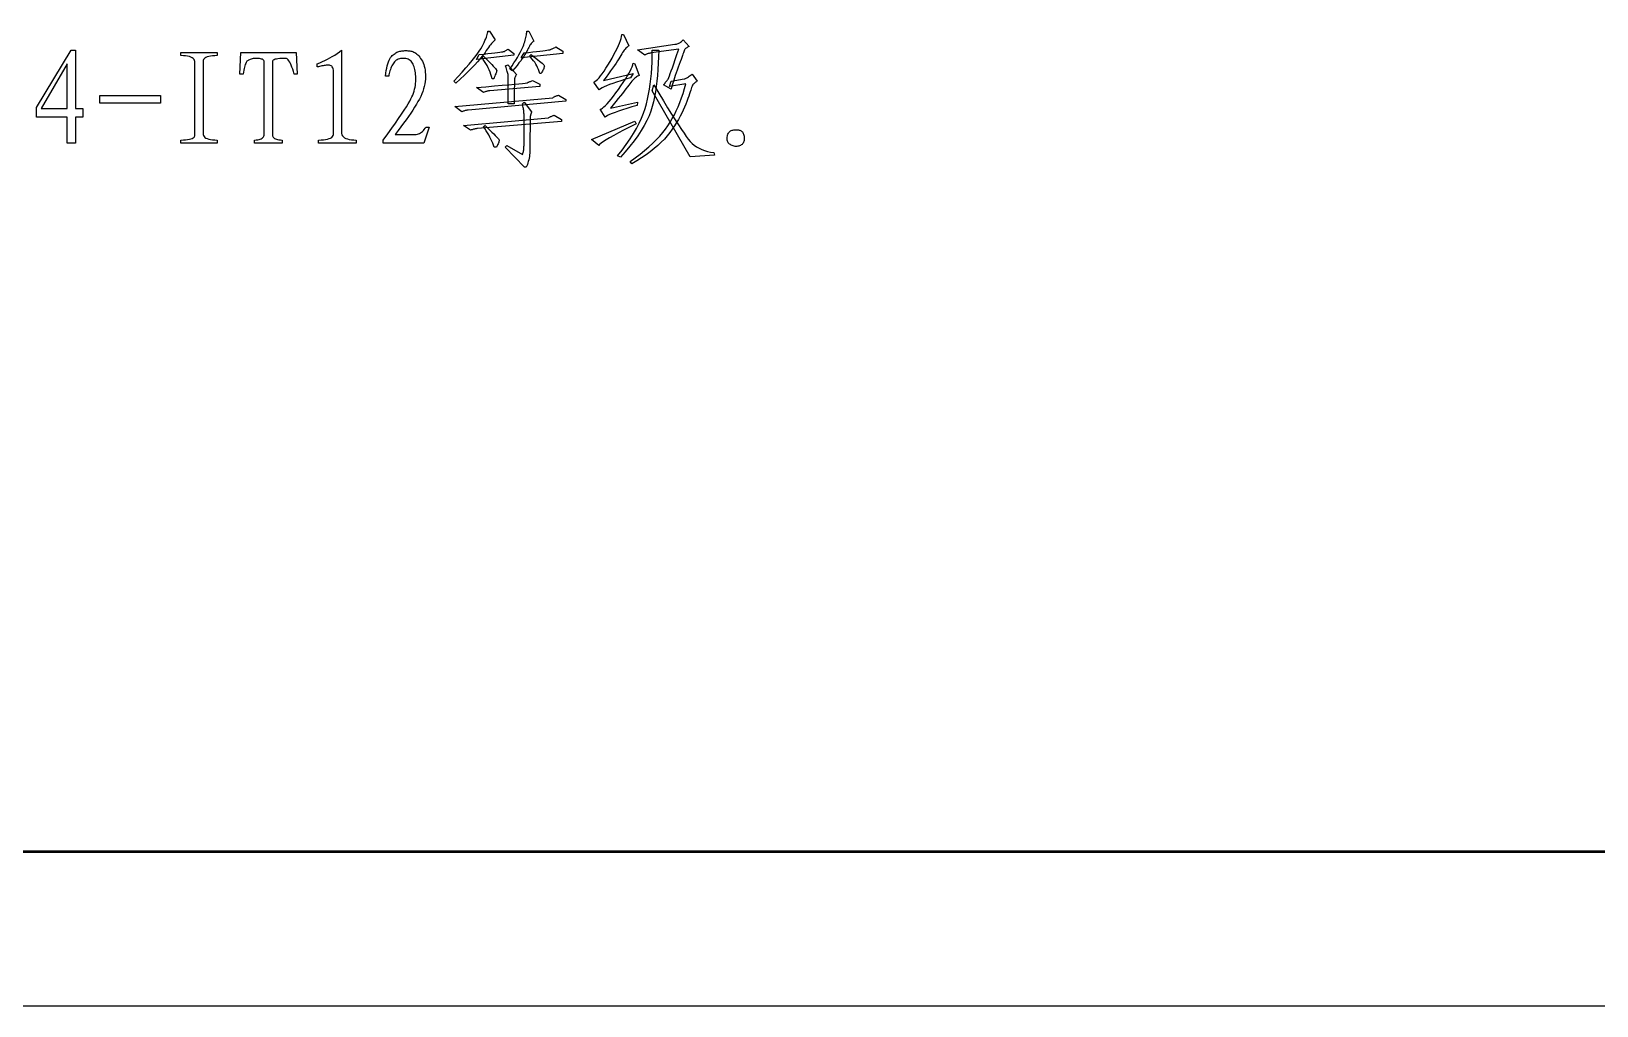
# Model space of a CAD drawing. Extents: x 0 to 420, y 0 to 297.
# Drawn here: x 116.8 to 167.6, y 0 to 31.7 of the extents above; entities that cross this region are included whole.
import ezdxf

# ---------------------------------------------------------------- set-up
doc = ezdxf.new("R2010")
doc.units = 0

msp = doc.modelspace()

# ---------------------------------------------------------------- linework, layer by layer
at = {"color": 7, "lineweight": 50}
msp.add_line((415, 5), (25, 5), dxfattribs=at)
at = {"color": 7, "lineweight": 25}
msp.add_line((0, 0), (420, 0), dxfattribs=at)
for points in [[(131.494, 30.982), (131.45, 30.918), (131.394, 30.846), (131.328, 30.766), (131.25, 30.678), (131.16, 30.582), (131.06, 30.478), (130.948, 30.365), (130.825, 30.245), (130.691, 30.116), (130.545, 29.98), (130.475, 30.05), (130.617, 30.201), (130.748, 30.343), (130.868, 30.476), (130.977, 30.601), (131.075, 30.718), (131.161, 30.826), (131.237, 30.926), (131.302, 31.018), (131.355, 31.101), (131.398, 31.175), (131.433, 31.243), (131.464, 31.307), (131.492, 31.367), (131.516, 31.423), (131.536, 31.474), (131.553, 31.521), (131.566, 31.564), (131.575, 31.603), (131.58, 31.637), (131.582, 31.667), (131.635, 31.667), (131.828, 31.386), (131.8, 31.363), (131.77, 31.336), (131.739, 31.305), (131.707, 31.271), (131.674, 31.232), (131.64, 31.19), (131.605, 31.144), (131.569, 31.094), (131.532, 31.04)], [(132.303, 30.437), (132.371, 30.54), (132.433, 30.637), (132.491, 30.73), (132.543, 30.817), (132.591, 30.898), (132.633, 30.975), (132.67, 31.046), (132.702, 31.112), (132.729, 31.173), (132.751, 31.228), (132.769, 31.28), (132.786, 31.33), (132.8, 31.378), (132.813, 31.425), (132.824, 31.47), (132.832, 31.513), (132.839, 31.554), (132.844, 31.594), (132.847, 31.631), (132.848, 31.667), (132.918, 31.667), (133.076, 31.351), (133.055, 31.335), (133.034, 31.317), (133.014, 31.295), (132.993, 31.271), (132.973, 31.243), (132.953, 31.213), (132.933, 31.179), (132.913, 31.143), (132.894, 31.103), (132.874, 31.061), (132.852, 31.015), (132.824, 30.964), (132.79, 30.908), (132.75, 30.847), (132.705, 30.782), (132.654, 30.712), (132.597, 30.637), (132.534, 30.557), (132.465, 30.473), (132.391, 30.384)], [(136.311, 30.296), (136.223, 30.156), (136.058, 30.107), (135.906, 30.061), (135.769, 30.017), (135.646, 29.976), (135.537, 29.936), (135.442, 29.898), (135.361, 29.863), (135.295, 29.829), (135.242, 29.798), (135.203, 29.769), (135.027, 30.015), (135.064, 30.034), (135.105, 30.064), (135.149, 30.105), (135.196, 30.156), (135.247, 30.217), (135.302, 30.289), (135.36, 30.372), (135.421, 30.465), (135.486, 30.569), (135.555, 30.683), (135.622, 30.799), (135.683, 30.909), (135.737, 31.013), (135.785, 31.11), (135.827, 31.202), (135.863, 31.286), (135.892, 31.365), (135.915, 31.437), (135.931, 31.502), (135.941, 31.562), (135.994, 31.562), (136.17, 31.193), (136.145, 31.18), (136.12, 31.164), (136.095, 31.143), (136.069, 31.118), (136.043, 31.089), (136.016, 31.057), (135.989, 31.02), (135.962, 30.979), (135.934, 30.934), (135.906, 30.885), (135.875, 30.831), (135.839, 30.771), (135.797, 30.705), (135.749, 30.632), (135.695, 30.553), (135.636, 30.469), (135.572, 30.378), (135.501, 30.28), (135.425, 30.177), (135.344, 30.068)], [(118.188, 31.052), (118.188, 29.154), (118.434, 29.154), (118.434, 28.872), (118.188, 28.872), (118.188, 28.029), (117.924, 28.029), (117.924, 28.872), (116.922, 28.872), (116.922, 29.189), (118.047, 31.052)], [(126.572, 30.314), (126.571, 30.364), (126.566, 30.408), (126.557, 30.448), (126.546, 30.481), (126.531, 30.509), (126.512, 30.532), (126.491, 30.549), (126.465, 30.561), (126.437, 30.568), (126.405, 30.569), (126.372, 30.567), (126.338, 30.563), (126.303, 30.559), (126.268, 30.555), (126.232, 30.549), (126.195, 30.542), (126.159, 30.535), (126.121, 30.527), (126.083, 30.517), (126.045, 30.507), (126.045, 30.613), (126.129, 30.646), (126.212, 30.681), (126.293, 30.719), (126.374, 30.759), (126.454, 30.802), (126.532, 30.847), (126.61, 30.894), (126.686, 30.945), (126.762, 30.997), (126.836, 31.052), (126.836, 28.345), (126.847, 28.305), (126.866, 28.269), (126.894, 28.237), (126.929, 28.21), (126.972, 28.187), (127.024, 28.168), (127.083, 28.153), (127.151, 28.143), (127.227, 28.136), (127.311, 28.134), (127.311, 28.029), (126.08, 28.029), (126.08, 28.134), (126.167, 28.136), (126.246, 28.141), (126.316, 28.15), (126.378, 28.162), (126.432, 28.178), (126.477, 28.197), (126.513, 28.22), (126.541, 28.247), (126.561, 28.277), (126.572, 28.31)], [(128.576, 28.31), (129.262, 28.31), (129.297, 28.319), (129.331, 28.331), (129.364, 28.347), (129.397, 28.366), (129.429, 28.389), (129.46, 28.415), (129.491, 28.445), (129.521, 28.479), (129.55, 28.516), (129.578, 28.556), (129.684, 28.556), (129.508, 28.029), (128.19, 28.029), (128.19, 28.134), (128.331, 28.331), (128.462, 28.514), (128.58, 28.683), (128.687, 28.837), (128.783, 28.978), (128.867, 29.104), (128.939, 29.217), (129, 29.315), (129.049, 29.4), (129.086, 29.47), (129.116, 29.533), (129.143, 29.596), (129.167, 29.659), (129.187, 29.722), (129.205, 29.784), (129.219, 29.847), (129.23, 29.909), (129.238, 29.971), (129.243, 30.032), (129.244, 30.094), (129.243, 30.154), (129.241, 30.213), (129.236, 30.268), (129.23, 30.322), (129.222, 30.373), (129.213, 30.422), (129.201, 30.469), (129.188, 30.513), (129.173, 30.555), (129.156, 30.595), (129.137, 30.632), (129.116, 30.665), (129.091, 30.694), (129.064, 30.719), (129.033, 30.74), (129, 30.757), (128.964, 30.771), (128.926, 30.781), (128.884, 30.787), (128.84, 30.788), (128.795, 30.787), (128.753, 30.781), (128.714, 30.773), (128.677, 30.76), (128.642, 30.744), (128.61, 30.725), (128.58, 30.702), (128.553, 30.676), (128.528, 30.646), (128.506, 30.613), (128.486, 30.577), (128.467, 30.54), (128.449, 30.502), (128.433, 30.464), (128.418, 30.424), (128.405, 30.383), (128.393, 30.341), (128.382, 30.298), (128.373, 30.254), (128.365, 30.208), (128.26, 30.208), (128.271, 30.303), (128.284, 30.392), (128.299, 30.473), (128.316, 30.547), (128.335, 30.615), (128.355, 30.676), (128.377, 30.729), (128.4, 30.776), (128.426, 30.817), (128.453, 30.85), (128.482, 30.879), (128.511, 30.905), (128.54, 30.929), (128.57, 30.95), (128.6, 30.969), (128.631, 30.985), (128.663, 30.999), (128.695, 31.01), (128.728, 31.019), (128.761, 31.026), (128.794, 31.03), (128.827, 31.034), (128.86, 31.037), (128.893, 31.038), (128.926, 31.039), (128.958, 31.038), (128.99, 31.037), (129.022, 31.034), (129.054, 31.03), (129.086, 31.026), (129.118, 31.019), (129.149, 31.008), (129.181, 30.993), (129.213, 30.975), (129.244, 30.953), (129.276, 30.928), (129.308, 30.898), (129.339, 30.865), (129.371, 30.829), (129.402, 30.788), (129.432, 30.744), (129.459, 30.697), (129.483, 30.646), (129.504, 30.592), (129.521, 30.534), (129.535, 30.472), (129.546, 30.407), (129.554, 30.338), (129.559, 30.266), (129.561, 30.191), (129.558, 30.113), (129.551, 30.035), (129.538, 29.956), (129.521, 29.876), (129.499, 29.795), (129.472, 29.714), (129.44, 29.632), (129.403, 29.55), (129.361, 29.466), (129.315, 29.382), (129.263, 29.296), (129.206, 29.204), (129.145, 29.108), (129.078, 29.008), (129.007, 28.903), (128.931, 28.794), (128.849, 28.68), (128.763, 28.561), (128.672, 28.438)], [(131.301, 30.911), (131.451, 30.928), (131.586, 30.943), (131.706, 30.957), (131.81, 30.969), (131.899, 30.98), (131.972, 30.988), (132.029, 30.996), (132.072, 31.001), (132.098, 31.006), (132.109, 31.008), (132.114, 31.011), (132.121, 31.014), (132.13, 31.019), (132.14, 31.025), (132.153, 31.032), (132.169, 31.041), (132.186, 31.051), (132.205, 31.062), (132.227, 31.074), (132.25, 31.087), (132.426, 30.947), (132.426, 30.894), (131.213, 30.753)], [(134.025, 31.017), (134.025, 30.947), (132.672, 30.806), (132.76, 30.964), (132.911, 30.981), (133.047, 30.997), (133.168, 31.011), (133.275, 31.023), (133.366, 31.035), (133.443, 31.044), (133.506, 31.053), (133.553, 31.06), (133.586, 31.065), (133.604, 31.07), (133.615, 31.074), (133.628, 31.079), (133.643, 31.085), (133.66, 31.092), (133.678, 31.1), (133.699, 31.11), (133.72, 31.12), (133.744, 31.132), (133.77, 31.144), (133.797, 31.158)], [(137.137, 31.052), (137.132, 30.838), (137.123, 30.63), (137.11, 30.43), (137.095, 30.236), (137.075, 30.05), (137.052, 29.871), (137.026, 29.699), (136.996, 29.533), (136.963, 29.375), (136.926, 29.224), (136.881, 29.075), (136.823, 28.922), (136.751, 28.765), (136.667, 28.605), (136.57, 28.442), (136.46, 28.275), (136.336, 28.104), (136.2, 27.93), (136.051, 27.753), (135.889, 27.572), (135.801, 27.624), (135.946, 27.809), (136.08, 27.99), (136.203, 28.168), (136.314, 28.342), (136.414, 28.512), (136.502, 28.679), (136.579, 28.843), (136.645, 29.002), (136.699, 29.159), (136.741, 29.312), (136.776, 29.465), (136.808, 29.623), (136.835, 29.786), (136.859, 29.953), (136.88, 30.125), (136.896, 30.301), (136.909, 30.482), (136.918, 30.667), (136.924, 30.858), (136.926, 31.052)], [(137.664, 31.245), (137.689, 31.247), (137.714, 31.251), (137.74, 31.258), (137.765, 31.268), (137.792, 31.281), (137.818, 31.296), (137.845, 31.314), (137.872, 31.335), (137.9, 31.359), (137.928, 31.386), (138.121, 31.175), (138.094, 31.161), (138.07, 31.147), (138.048, 31.134), (138.028, 31.12), (138.011, 31.107), (137.997, 31.094), (137.985, 31.081), (137.975, 31.068), (137.968, 31.056), (137.963, 31.043), (137.958, 31.027), (137.95, 31.002), (137.938, 30.968), (137.924, 30.927), (137.906, 30.876), (137.885, 30.818), (137.861, 30.75), (137.834, 30.675), (137.803, 30.591), (137.77, 30.498), (137.736, 30.404), (137.704, 30.315), (137.675, 30.231), (137.649, 30.152), (137.625, 30.079), (137.603, 30.01), (137.584, 29.947), (137.567, 29.888), (137.553, 29.835), (137.541, 29.786), (137.295, 29.927), (137.319, 29.958), (137.34, 29.985), (137.36, 30.011), (137.378, 30.034), (137.394, 30.055), (137.408, 30.073), (137.42, 30.088), (137.43, 30.101), (137.438, 30.112), (137.444, 30.12), (137.453, 30.136), (137.467, 30.17), (137.486, 30.222), (137.512, 30.292), (137.543, 30.38), (137.58, 30.485), (137.623, 30.609), (137.672, 30.75), (137.727, 30.91), (137.787, 31.087), (136.891, 30.964), (136.866, 30.96), (136.843, 30.956), (136.82, 30.951), (136.798, 30.945), (136.776, 30.938), (136.756, 30.93), (136.736, 30.922), (136.716, 30.914), (136.698, 30.904), (136.68, 30.894), (136.451, 31.07)], [(117.924, 29.154), (117.924, 30.613), (117.08, 29.154)], [(122.336, 30.718), (122.336, 28.31), (122.347, 28.277), (122.366, 28.247), (122.392, 28.22), (122.426, 28.197), (122.468, 28.178), (122.517, 28.162), (122.575, 28.15), (122.64, 28.141), (122.713, 28.136), (122.793, 28.134), (122.793, 28.029), (121.615, 28.029), (121.615, 28.134), (121.696, 28.136), (121.769, 28.14), (121.834, 28.147), (121.891, 28.157), (121.941, 28.169), (121.982, 28.185), (122.016, 28.203), (122.043, 28.224), (122.061, 28.248), (122.072, 28.275), (122.072, 30.683), (122.061, 30.72), (122.043, 30.753), (122.016, 30.782), (121.982, 30.807), (121.941, 30.828), (121.891, 30.845), (121.834, 30.859), (121.769, 30.869), (121.696, 30.874), (121.615, 30.876), (121.615, 30.982), (122.793, 30.982), (122.793, 30.876), (122.713, 30.875), (122.64, 30.87), (122.575, 30.862), (122.517, 30.851), (122.468, 30.837), (122.426, 30.819), (122.392, 30.799), (122.366, 30.775), (122.347, 30.748)], [(125.043, 30.788), (124.963, 30.788), (124.89, 30.785), (124.825, 30.781), (124.767, 30.774), (124.718, 30.766), (124.676, 30.757), (124.642, 30.745), (124.616, 30.732), (124.597, 30.717), (124.586, 30.701), (124.586, 28.275), (124.596, 28.248), (124.61, 28.224), (124.629, 28.203), (124.654, 28.185), (124.683, 28.169), (124.717, 28.157), (124.756, 28.147), (124.8, 28.14), (124.849, 28.136), (124.902, 28.134), (124.902, 28.029), (124.006, 28.029), (124.006, 28.134), (124.06, 28.136), (124.109, 28.14), (124.153, 28.148), (124.192, 28.159), (124.226, 28.174), (124.255, 28.191), (124.279, 28.212), (124.298, 28.235), (124.313, 28.262), (124.322, 28.292), (124.322, 30.701), (124.313, 30.717), (124.3, 30.732), (124.282, 30.745), (124.26, 30.757), (124.234, 30.766), (124.204, 30.774), (124.17, 30.781), (124.131, 30.785), (124.088, 30.788), (124.041, 30.788), (124, 30.784), (123.962, 30.779), (123.927, 30.772), (123.895, 30.765), (123.865, 30.755), (123.839, 30.745), (123.815, 30.734), (123.794, 30.721), (123.775, 30.707), (123.76, 30.692), (123.746, 30.673), (123.732, 30.65), (123.719, 30.621), (123.706, 30.588), (123.694, 30.549), (123.682, 30.505), (123.67, 30.456), (123.659, 30.402), (123.648, 30.343), (123.637, 30.279), (123.531, 30.279), (123.566, 30.982), (125.359, 30.982), (125.395, 30.279), (125.289, 30.279), (125.268, 30.36), (125.246, 30.434), (125.223, 30.502), (125.199, 30.563), (125.175, 30.617), (125.15, 30.665), (125.124, 30.706), (125.098, 30.74), (125.071, 30.768)], [(131.441, 30.859), (131.522, 30.778), (131.594, 30.705), (131.657, 30.64), (131.713, 30.583), (131.76, 30.534), (131.799, 30.492), (131.83, 30.458), (131.852, 30.431), (131.866, 30.413), (131.872, 30.402), (131.873, 30.393), (131.871, 30.379), (131.867, 30.362), (131.861, 30.34), (131.852, 30.314), (131.842, 30.284), (131.828, 30.249), (131.813, 30.21), (131.795, 30.168), (131.775, 30.12), (131.723, 30.12), (131.704, 30.194), (131.681, 30.267), (131.656, 30.339), (131.627, 30.41), (131.595, 30.481), (131.56, 30.551), (131.522, 30.62), (131.481, 30.689), (131.436, 30.756), (131.389, 30.824)], [(132.25, 29.312), (132.25, 30.173), (132.249, 30.199), (132.247, 30.227), (132.242, 30.258), (132.236, 30.291), (132.228, 30.327), (132.218, 30.365), (132.207, 30.406), (132.194, 30.449), (132.179, 30.494), (132.162, 30.542), (132.233, 30.577), (132.514, 30.261), (132.504, 30.244), (132.494, 30.227), (132.486, 30.212), (132.479, 30.196), (132.472, 30.182), (132.466, 30.168), (132.461, 30.155), (132.458, 30.143), (132.454, 30.131), (132.452, 30.12), (132.451, 30.103), (132.449, 30.071), (132.448, 30.026), (132.447, 29.966), (132.446, 29.892), (132.445, 29.804), (132.444, 29.702), (132.444, 29.586), (132.444, 29.456), (132.443, 29.312)], [(132.988, 30.911), (133.069, 30.851), (133.141, 30.795), (133.204, 30.745), (133.26, 30.701), (133.307, 30.661), (133.346, 30.627), (133.377, 30.598), (133.399, 30.574), (133.413, 30.556), (133.419, 30.542), (133.42, 30.53), (133.418, 30.516), (133.414, 30.498), (133.408, 30.478), (133.399, 30.454), (133.388, 30.428), (133.375, 30.4), (133.36, 30.368), (133.342, 30.334), (133.322, 30.296), (133.27, 30.296), (133.25, 30.362), (133.228, 30.426), (133.203, 30.487), (133.174, 30.547), (133.142, 30.604), (133.107, 30.659), (133.069, 30.712), (133.028, 30.763), (132.983, 30.812), (132.936, 30.859)], [(136.434, 29.259), (136.259, 29.208), (136.1, 29.159), (135.956, 29.114), (135.829, 29.071), (135.717, 29.031), (135.622, 28.993), (135.542, 28.959), (135.477, 28.927), (135.429, 28.898), (135.397, 28.872), (135.238, 29.136), (135.273, 29.149), (135.313, 29.173), (135.358, 29.209), (135.409, 29.256), (135.465, 29.314), (135.526, 29.384), (135.593, 29.465), (135.666, 29.558), (135.744, 29.662), (135.827, 29.778), (135.91, 29.895), (135.984, 30.006), (136.052, 30.109), (136.111, 30.205), (136.163, 30.294), (136.208, 30.376), (136.245, 30.45), (136.274, 30.517), (136.296, 30.577), (136.311, 30.63), (136.363, 30.613), (136.504, 30.226), (136.476, 30.217), (136.447, 30.204), (136.417, 30.187), (136.387, 30.167), (136.357, 30.142), (136.326, 30.114), (136.294, 30.082), (136.262, 30.046), (136.23, 30.006), (136.196, 29.962), (136.16, 29.913), (136.118, 29.857), (136.07, 29.795), (136.016, 29.726), (135.957, 29.65), (135.892, 29.568), (135.82, 29.479), (135.744, 29.383), (135.661, 29.28), (135.572, 29.171), (136.451, 29.365)], [(133.27, 29.874), (131.652, 29.734), (131.638, 29.733), (131.622, 29.732), (131.604, 29.729), (131.585, 29.725), (131.565, 29.721), (131.543, 29.715), (131.52, 29.708), (131.495, 29.7), (131.469, 29.691), (131.441, 29.681), (131.213, 29.839), (131.524, 29.866), (131.803, 29.891), (132.049, 29.913), (132.263, 29.932), (132.446, 29.949), (132.596, 29.964), (132.714, 29.976), (132.799, 29.985), (132.853, 29.993), (132.874, 29.997), (132.881, 30.001), (132.889, 30.006), (132.9, 30.011), (132.913, 30.017), (132.929, 30.024), (132.947, 30.031), (132.967, 30.039), (132.989, 30.048), (133.014, 30.058), (133.041, 30.068), (133.27, 29.945)], [(137.497, 28.38), (137.414, 28.272), (137.321, 28.165), (137.22, 28.06), (137.109, 27.956), (136.99, 27.853), (136.861, 27.752), (136.724, 27.652), (136.577, 27.553), (136.422, 27.456), (136.258, 27.361), (136.205, 27.431), (136.373, 27.553), (136.53, 27.675), (136.678, 27.795), (136.815, 27.913), (136.943, 28.031), (137.062, 28.147), (137.17, 28.262), (137.268, 28.376), (137.357, 28.489), (137.436, 28.6), (137.508, 28.713), (137.577, 28.832), (137.643, 28.955), (137.706, 29.084), (137.765, 29.217), (137.822, 29.356), (137.875, 29.5), (137.925, 29.649), (137.972, 29.803), (138.016, 29.962), (137.488, 29.874), (137.541, 30.05), (137.963, 30.12), (137.981, 30.125), (138.002, 30.132), (138.024, 30.142), (138.047, 30.154), (138.073, 30.169), (138.1, 30.186), (138.129, 30.205), (138.16, 30.227), (138.192, 30.252), (138.227, 30.279), (138.385, 30.05), (138.358, 30.03), (138.334, 30.01), (138.312, 29.992), (138.292, 29.976), (138.275, 29.96), (138.26, 29.946), (138.248, 29.933), (138.239, 29.921), (138.231, 29.91), (138.227, 29.901), (138.222, 29.888), (138.214, 29.866), (138.203, 29.836), (138.19, 29.798), (138.174, 29.751), (138.155, 29.696), (138.133, 29.632), (138.109, 29.56), (138.081, 29.48), (138.051, 29.391), (138.017, 29.297), (137.978, 29.201), (137.935, 29.104), (137.886, 29.006), (137.833, 28.905), (137.776, 28.804), (137.713, 28.7), (137.646, 28.595), (137.574, 28.488)], [(118.979, 29.576), (120.947, 29.576), (120.947, 29.329), (118.979, 29.329)], [(130.738, 29.048), (130.51, 29.224), (133.691, 29.505), (133.706, 29.516), (133.722, 29.526), (133.738, 29.535), (133.756, 29.545), (133.775, 29.554), (133.795, 29.562), (133.816, 29.57), (133.838, 29.578), (133.861, 29.586), (133.885, 29.593), (134.113, 29.452), (134.113, 29.4), (130.949, 29.101), (130.928, 29.1), (130.907, 29.099), (130.886, 29.096), (130.865, 29.092), (130.844, 29.088), (130.823, 29.082), (130.802, 29.075), (130.781, 29.067), (130.759, 29.058)], [(138.93, 27.73), (138.947, 27.642), (138.156, 27.589), (136.926, 29.734), (136.979, 29.927), (137.138, 29.659), (137.288, 29.412), (137.426, 29.185), (137.554, 28.978), (137.671, 28.791), (137.777, 28.625), (137.873, 28.478), (137.957, 28.352), (138.031, 28.246), (138.095, 28.161), (138.155, 28.088), (138.221, 28.022), (138.292, 27.963), (138.368, 27.91), (138.449, 27.864), (138.535, 27.824), (138.626, 27.791), (138.722, 27.764), (138.823, 27.744)], [(132.962, 28.89), (132.96, 28.866), (132.959, 28.823), (132.958, 28.759), (132.956, 28.676), (132.955, 28.574), (132.955, 28.451), (132.954, 28.309), (132.954, 28.147), (132.953, 27.966), (132.953, 27.765), (132.949, 27.706), (132.943, 27.649), (132.935, 27.594), (132.925, 27.54), (132.914, 27.488), (132.9, 27.438), (132.886, 27.39), (132.869, 27.343), (132.85, 27.298), (132.83, 27.255), (132.777, 27.255), (132.145, 27.906), (132.197, 27.958), (132.707, 27.66), (132.717, 27.682), (132.726, 27.705), (132.734, 27.731), (132.741, 27.758), (132.747, 27.787), (132.751, 27.818), (132.755, 27.85), (132.758, 27.885), (132.759, 27.921), (132.76, 27.958), (132.76, 28.978), (132.759, 29.003), (132.758, 29.031), (132.755, 29.06), (132.751, 29.09), (132.747, 29.123), (132.741, 29.157), (132.734, 29.193), (132.726, 29.231), (132.717, 29.271), (132.707, 29.312), (132.76, 29.365), (133.006, 29.048), (132.999, 29.031), (132.993, 29.014), (132.987, 28.997), (132.982, 28.981), (132.977, 28.965), (132.973, 28.949), (132.97, 28.934), (132.967, 28.919), (132.964, 28.904)], [(130.791, 28.609), (133.551, 28.855), (133.569, 28.865), (133.587, 28.875), (133.605, 28.885), (133.624, 28.894), (133.643, 28.903), (133.663, 28.912), (133.683, 28.92), (133.703, 28.928), (133.723, 28.936), (133.744, 28.943), (133.973, 28.802), (133.973, 28.732), (131.248, 28.503), (131.23, 28.503), (131.211, 28.501), (131.191, 28.499), (131.169, 28.495), (131.147, 28.49), (131.124, 28.484), (131.099, 28.477), (131.074, 28.47), (131.047, 28.461), (131.02, 28.451)], [(131.793, 27.906), (131.771, 27.969), (131.745, 28.034), (131.717, 28.099), (131.686, 28.164), (131.652, 28.231), (131.616, 28.298), (131.577, 28.366), (131.534, 28.434), (131.489, 28.504), (131.441, 28.574), (131.494, 28.609), (131.578, 28.528), (131.653, 28.455), (131.72, 28.39), (131.778, 28.332), (131.828, 28.281), (131.87, 28.239), (131.903, 28.203), (131.927, 28.176), (131.944, 28.155), (131.951, 28.143), (131.954, 28.133), (131.953, 28.119), (131.951, 28.103), (131.946, 28.084), (131.938, 28.062), (131.928, 28.036), (131.916, 28.008), (131.901, 27.977), (131.883, 27.943), (131.863, 27.906)], [(136.399, 28.661), (136.187, 28.553), (135.996, 28.453), (135.824, 28.362), (135.673, 28.279), (135.542, 28.204), (135.43, 28.138), (135.339, 28.081), (135.268, 28.031), (135.217, 27.991), (135.186, 27.958), (134.957, 28.152), (136.363, 28.749)], [(139.791, 27.958), (139.763, 27.946), (139.734, 27.936), (139.705, 27.93), (139.676, 27.926), (139.646, 27.925), (139.616, 27.928), (139.586, 27.933), (139.555, 27.941), (139.524, 27.953), (139.492, 27.967), (139.462, 27.984), (139.436, 28.003), (139.414, 28.024), (139.395, 28.047), (139.38, 28.073), (139.369, 28.1), (139.361, 28.13), (139.357, 28.161), (139.357, 28.195), (139.36, 28.231), (139.367, 28.266), (139.375, 28.299), (139.386, 28.328), (139.398, 28.355), (139.413, 28.378), (139.43, 28.399), (139.449, 28.416), (139.47, 28.431), (139.493, 28.442), (139.519, 28.451), (139.545, 28.457), (139.571, 28.462), (139.597, 28.465), (139.623, 28.467), (139.648, 28.468), (139.674, 28.467), (139.699, 28.465), (139.724, 28.462), (139.749, 28.457), (139.774, 28.451), (139.797, 28.442), (139.819, 28.43), (139.838, 28.415), (139.855, 28.397), (139.87, 28.376), (139.883, 28.351), (139.894, 28.324), (139.903, 28.293), (139.91, 28.259), (139.914, 28.222), (139.916, 28.185), (139.915, 28.15), (139.91, 28.117), (139.903, 28.087), (139.892, 28.059), (139.878, 28.034), (139.861, 28.012), (139.841, 27.991), (139.818, 27.974)]]:
    msp.add_lwpolyline(points, close=True, dxfattribs=at)

doc.saveas('drawing.dxf')
